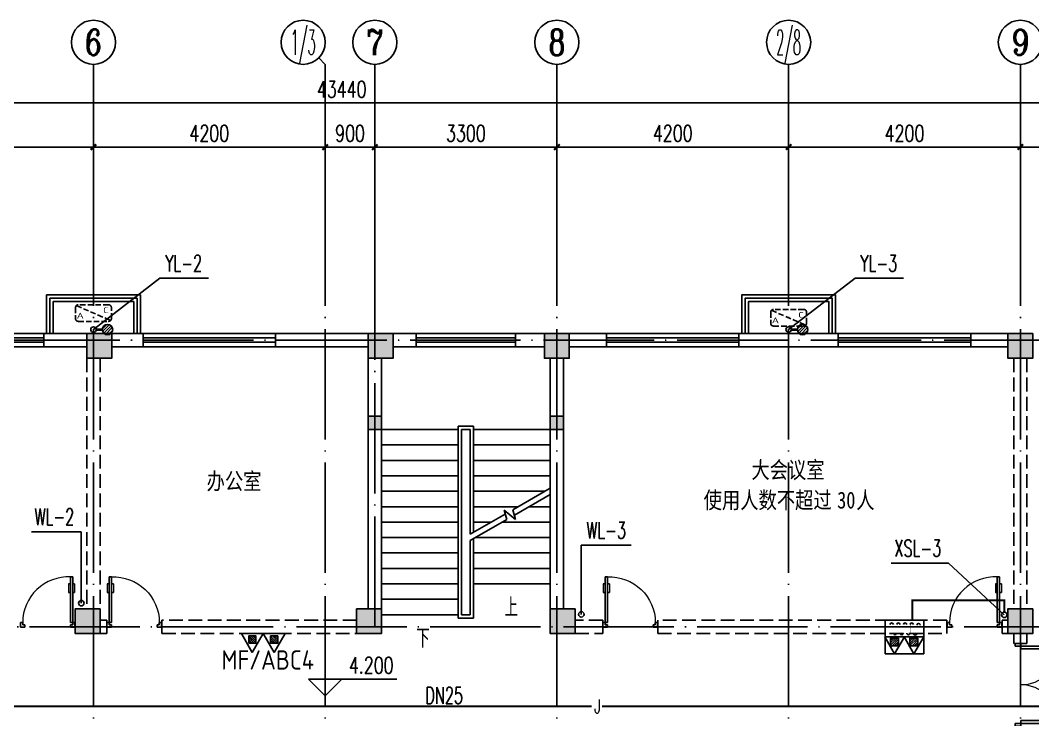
# Model space of a CAD drawing. Extents: x -216126 to 1846968, y -229642 to 543368.
# Drawn here: x 406870 to 425222, y 364063 to 376747 of the extents above; entities that cross this region are included whole.
import ezdxf
from ezdxf.enums import TextEntityAlignment as Align

# ---------------------------------------------------------------- set-up
doc = ezdxf.new("R2010")
doc.units = 0
doc.header["$LTSCALE"] = 1000
doc.header["$MEASUREMENT"] = 0
doc.linetypes.add('DASH', pattern=[0.35, 0.25, -0.1])
doc.linetypes.add('DOTE', pattern=[2.42, 2, -0.2, 0.02, -0.2])
doc.layers.get('Defpoints').update_dxf_attribs({"color": 250})
for name, color, linetype in [('AXIS', 171, 'Continuous'), ('AXIS_TEXT', 7, 'Continuous'), ('COLUMN', 9, 'Continuous'), ('DIM_ELEV', 171, 'Continuous'), ('DIM_SYMB', 171, 'Continuous'), ('DIM_污水', 3, 'Continuous'), ('DIM_消防', 3, 'Continuous'), ('DIM_雨水', 3, 'Continuous'), ('DOTE', 8, 'DOTE'), ('EQUIP_地漏', 7, 'Continuous'), ('EQUIP_消防', 7, 'Continuous'), ('JZ__灭火器', 6, 'Continuous'), ('PIPE-消防', 1, 'Continuous'), ('PIPE-给水', 3, 'Continuous'), ('PIPE-雨水', 4, 'Continuous'), ('PUB_HATCH', 8, 'Continuous'), ('PUB_TEXT', 7, 'Continuous'), ('STAIR', 3, 'Continuous'), ('TEXT_消防', 7, 'Continuous'), ('TEXT_给水', 7, 'Continuous'), ('TWT_TEXT', 7, 'Continuous'), ('VPIPE-污水', 2, 'Continuous'), ('VPIPE-消防', 1, 'Continuous'), ('VPIPE-雨水', 4, 'Continuous'), ('WALL', 9, 'Continuous'), ('WALL-PARAPET', 6, 'Continuous'), ('WINDOW', 8, 'Continuous'), ('室外线条', 151, 'Continuous'), ('栏杆', 144, 'Continuous'), ('空调', 200, 'Continuous')]:
    doc.layers.add(name, color=color, linetype=linetype)
doc.styles.add('_TCH_AXIS', font='COMPLEX', dxfattribs={"bigfont": 'GBCBIG'})
doc.styles.add('_TCH_DIM', font='SIMPLEX', dxfattribs={"bigfont": 'GBCBIG'})
doc.styles.add('_TCH_DIM_T3', font='SIMPLEX', dxfattribs={"width": 0.705882, "bigfont": 'GBCBIG'})
doc.styles.add('_TWT_PIPEDN', font='SIMPLEX', dxfattribs={"width": 0.8, "height": 3, "bigfont": 'HZTXT'})
doc.styles.add('_TWT_PIPETEXT', font='COMPLEX', dxfattribs={"width": 0.8, "height": 2.5, "bigfont": 'HZTXT'})
doc.styles.add('_TWT_SERIAL', font='COMPLEX', dxfattribs={"width": 0.8, "height": 3, "bigfont": 'HZTXT'})
doc.styles.add('COMPLEX', font='COMPLEX')
doc.styles.add('HZTXT', font='tssdeng.shx', dxfattribs={"width": 0.7, "bigfont": 'hztxt.shx'})
doc.styles.get("Standard").update_dxf_attribs({"font": 'gbenor.shx', "bigfont": 'gbcbig.shx'})
doc.styles.add('宋体', font='', dxfattribs={"width": 0.8})
doc.styles.get('宋体').set_extended_font_data('SimSun')
doc.dimstyles.new('_TCH_ARCH&&100', dxfattribs={"dimtxt": 297.5, "dimasz": 100, "dimexe": 250, "dimexo": 300, "dimgap": 100, "dimtad": 1, "dimdec": 0, "dimzin": 0, "dimdsep": 46, "dimtxsty": '_TCH_DIM_T3', "dimblk": 'ARCHTICK', "dimcen": 0.09, "dimclrt": 7, "dimazin": 2, "dimtfac": 1, "dimtdec": 0, "dimtix": 1, "dimtmove": 2, "dimatfit": 3, "dimfxl": 0, "dimtolj": 1, "dimtzin": 0, "dimarcsym": 0})

# ---------------------------------------------------------------- blocks, each defined once
blk = doc.blocks.new('A$C180E387A')
at = {"layer": '空调', "linetype": 'DASH', "ltscale": 0.4}
blk.add_line((15, 285), (635, 15), dxfattribs=at)
blk.add_lwpolyline([(50, 0), (600, 0, 0.414214), (650, 50), (650, 250, 0.414214), (600, 300), (50, 300, 0.414214), (0, 250), (0, 50, 0.414214)], format="xyb", close=True, dxfattribs=at)
at = {"layer": '空调', "style": 'HZTXT', "width": 1.428571}
for s, text_generation_flag, p in [('C', 6, (500, 150)), ('A', 4, (150, 50))]:
    blk.add_text(s, height=105, rotation=180, dxfattribs=dict(at, text_generation_flag=text_generation_flag)).set_placement(p)
blk = doc.blocks.new('消防软管卷盘')
blk.add_lwpolyline([(4963954, 151899), (4963954, 150312), (4964641, 150312), (4964641, 151899)], close=True)
for points, const_width in [([(4964134, 151704), (4964482, 151704)], 1), ([(4964134, 151566), (4964482, 151566)], 1), ([(4964134, 151428), (4964482, 151428)], 1), ([(4964134, 151290), (4964482, 151290)], 1), ([(4964134, 151152), (4964482, 151152)], 1), ([(4964134, 151014), (4964482, 151014)], 0.1), ([(4964134, 150876), (4964482, 150876)], 1), ([(4964134, 150738), (4964482, 150738)], 1), ([(4964150, 150600), (4964499, 150600)], 1), ([(4964150, 150462), (4964499, 150462)], 1)]:
    blk.add_lwpolyline(points, dxfattribs=dict(const_width=const_width))
for centre, start, end in [((4964134, 151636), 90, 270), ((4964482, 151498), 270, 90), ((4964134, 151360), 90, 270), ((4964134, 151084), 90, 270), ((4964482, 151222), 270, 90), ((4964134, 150808), 90, 270), ((4964482, 150946), 270, 90), ((4964499, 150670), 270, 90), ((4964150, 150532), 90, 270)]:
    blk.add_arc(centre, 69, start, end)
blk = doc.blocks.new('手提式干粉灭火器')
h = blk.add_hatch()
h.set_pattern_fill('ANSI31', color=256, scale=225.365854, style=0)
h.set_pattern_definition([(45, (276289.086, 185586.136), (-19.9197154, 19.9197154), [])])
h.paths.add_polyline_path([(72, 158), (-72, 158), (-72, 19), (72, 19)])
for points in [[(0, 303), (-175, 0), (175, 0)], [(-72, 19), (72, 19), (72, 158), (-72, 158)]]:
    blk.add_lwpolyline(points, close=True)
blk = doc.blocks.new('92623')
blk.add_lwpolyline([(8910066, 83014), (8909273, 83014), (8909273, 82670), (8910066, 82670)], close=True)
at = {"xscale": -0.5, "yscale": 0.5, "zscale": 0.5, "rotation": 89.99999999998747}
blk.add_blockref('消防软管卷盘', (8985223, 2565334), dxfattribs=at)
at = {"layer": 'JZ__灭火器', "xscale": 1.141071624, "yscale": 1.141071624, "zscale": 1.141071624, "rotation": 180}
for p in [(8909466, 83014), (8909863, 83014)]:
    blk.add_blockref('手提式干粉灭火器', p, dxfattribs=at)
blk = doc.blocks.new('$TwtSys$00000546')
h = blk.add_hatch()
h.set_pattern_fill('ANSI31', color=256, scale=200, style=0)
h.set_pattern_definition([(45, (-38543.802, -6670.83), (-17.67767, 17.67767), [])])
h.paths.add_polyline_path([(-65, 174), (65, 174), (65, 44), (-65, 44)])
for points in [[(0, 344), (-198, 0), (198, 0)], [(-65, 174), (65, 174), (65, 44), (-65, 44)]]:
    blk.add_lwpolyline(points, close=True)
blk = doc.blocks.new('$DorLib2D$00000009')
at = {"lineweight": 13}
for p, q in [((0.378, 0.782), (0.378, 0.624)), ((0.489, 0.782), (0.489, 0.624))]:
    blk.add_line(p, q, dxfattribs=at)
for p, q in [((0.413, 0.782), (0.378, 0.782)), ((0.413, 0.905), (0.413, 0.081)), ((0.454, 0.905), (0.413, 0.905)), ((0.454, 0.081), (0.454, 0.905)), ((0.489, 0.782), (0.454, 0.782)), ((0.413, 0.624), (0.378, 0.624)), ((0.489, 0.624), (0.454, 0.624)), ((-0.494, 0.081), (-0.453, 0.081)), ((-0.494, -0.002), (-0.494, 0.081)), ((-0.453, 0.081), (-0.453, 0.039)), ((-0.453, 0.039), (-0.412, 0.039)), ((-0.412, 0.039), (-0.412, -0.002)), ((0.413, 0.081), (0.454, 0.081)), ((0.454, 0.039), (0.413, 0.039)), ((0.413, 0.039), (0.413, -0.002)), ((0.495, 0.081), (0.454, 0.081)), ((0.454, 0.081), (0.454, 0.039)), ((0.495, -0.002), (0.495, 0.081)), ((-0.494, -0.002), (-0.494, -0.002)), ((-0.412, -0.002), (-0.494, -0.002)), ((0.413, -0.002), (0.495, -0.002)), ((0.495, -0.002), (0.495, -0.002))]:
    blk.add_line(p, q)
blk.add_arc((0.372, 0.082), 0.825, 87.134, 180.0717, dxfattribs=at)
blk = doc.blocks.new('$DorLib2D$00000011')
at = {"lineweight": 13}
for p, q in [((-0.483, 0.396), (-0.483, 0.235)), ((-0.417, 0.396), (-0.417, 0.235)), ((0.417, 0.396), (0.417, 0.235)), ((0.483, 0.396), (0.483, 0.235))]:
    blk.add_line(p, q, dxfattribs=at)
for p, q in [((-0.483, 0.396), (-0.467, 0.396)), ((-0.467, 0.471), (-0.467, -0.062)), ((-0.467, 0.471), (-0.433, 0.471)), ((-0.433, 0.471), (-0.433, 0.004)), ((-0.417, 0.396), (-0.433, 0.396)), ((0.417, 0.396), (0.433, 0.396)), ((0.433, 0.471), (0.433, 0.004)), ((0.467, 0.471), (0.433, 0.471)), ((0.467, 0.471), (0.467, -0.062)), ((0.483, 0.396), (0.467, 0.396)), ((-0.483, 0.235), (-0.467, 0.235)), ((-0.417, 0.235), (-0.433, 0.235)), ((0.417, 0.235), (0.433, 0.235)), ((0.483, 0.235), (0.467, 0.235)), ((-0.5, 0.004), (-0.433, 0.004)), ((-0.5, 0.004), (-0.5, -0.062)), ((0.5, 0.004), (0.433, 0.004)), ((0.5, 0.004), (0.5, -0.062)), ((-0.5, -0.062), (-0.467, -0.062)), ((0.5, -0.062), (0.467, -0.062))]:
    blk.add_line(p, q)
for centre, start, end in [((-0.467, 0.004), 0, 85.904), ((0.467, 0.004), 94.096, 180)]:
    blk.add_arc(centre, 0.467, start, end, dxfattribs=at)
blk = doc.blocks.new('_AXISO')
blk.add_circle((0, 0), 0.5)
at = {"layer": 'AXIS_TEXT', "style": 'COMPLEX', "width": 1.041667}
blk.add_attdef('A', text='', height=0.56, dxfattribs=at).set_placement((-0.25, -0.28), (0.25, -0.28), align=Align.FIT)
blk = doc.blocks.new('_ArchTick')
at = {"color": 0, "linetype": 'ByBlock', "const_width": 0.4}
blk.add_lwpolyline([(-0.5, -0.5), (0.5, 0.5)], dxfattribs=at)
blk = doc.blocks.new('*D339')
at = {"layer": 'AXIS', "color": 0, "lineweight": -2}
for p, q in [((390977, 372247), (390977, 375497)), ((434417, 372247), (434417, 375497)), ((390977, 375247), (434417, 375247))]:
    blk.add_line(p, q, dxfattribs=at)
at = {"layer": 'Defpoints', "color": 0}
for p in [(434417, 375247), (390977, 371947), (434417, 371947)]:
    blk.add_point(p, dxfattribs=at)
at = {"layer": 'AXIS', "color": 0, "lineweight": -2, "xscale": 100, "yscale": 100, "zscale": 100, "rotation": 180}
blk.add_blockref('_ArchTick', (390977, 375247), dxfattribs=at)
at = {"layer": 'AXIS', "color": 0, "lineweight": -2, "xscale": 100, "yscale": 100, "zscale": 100}
blk.add_blockref('_ArchTick', (434417, 375247), dxfattribs=at)
at = {"layer": 'AXIS', "color": 7, "insert": (412697, 375495), "char_height": 297.5, "attachment_point": 5, "style": '_TCH_DIM_T3'}
blk.add_mtext('\\A1;43440', dxfattribs=at)
blk = doc.blocks.new('*D345')
at = {"layer": 'AXIS', "color": 0, "lineweight": -2}
for p, q in [((403997, 372247), (403997, 374697)), ((408197, 372247), (408197, 374697)), ((403997, 374447), (408197, 374447))]:
    blk.add_line(p, q, dxfattribs=at)
at = {"layer": 'Defpoints', "color": 0}
for p in [(408197, 374447), (403997, 371947), (408197, 371947)]:
    blk.add_point(p, dxfattribs=at)
at = {"layer": 'AXIS', "color": 0, "lineweight": -2, "xscale": 100, "yscale": 100, "zscale": 100, "rotation": 180}
blk.add_blockref('_ArchTick', (403997, 374447), dxfattribs=at)
at = {"layer": 'AXIS', "color": 0, "lineweight": -2, "xscale": 100, "yscale": 100, "zscale": 100}
blk.add_blockref('_ArchTick', (408197, 374447), dxfattribs=at)
at = {"layer": 'AXIS', "color": 7, "insert": (406097, 374695), "char_height": 297.5, "attachment_point": 5, "style": '_TCH_DIM_T3'}
blk.add_mtext('\\A1;4200', dxfattribs=at)
blk = doc.blocks.new('*D346')
at = {"layer": 'AXIS', "color": 0, "lineweight": -2}
for p, q in [((408197, 372247), (408197, 374697)), ((412397, 372247), (412397, 374697)), ((408197, 374447), (412397, 374447))]:
    blk.add_line(p, q, dxfattribs=at)
at = {"layer": 'Defpoints', "color": 0}
for p in [(412397, 374447), (408197, 371947), (412397, 371947)]:
    blk.add_point(p, dxfattribs=at)
at = {"layer": 'AXIS', "color": 0, "lineweight": -2, "xscale": 100, "yscale": 100, "zscale": 100, "rotation": 180}
blk.add_blockref('_ArchTick', (408197, 374447), dxfattribs=at)
at = {"layer": 'AXIS', "color": 0, "lineweight": -2, "xscale": 100, "yscale": 100, "zscale": 100}
blk.add_blockref('_ArchTick', (412397, 374447), dxfattribs=at)
at = {"layer": 'AXIS', "color": 7, "insert": (410297, 374695), "char_height": 297.5, "attachment_point": 5, "style": '_TCH_DIM_T3'}
blk.add_mtext('\\A1;4200', dxfattribs=at)
blk = doc.blocks.new('*D347')
at = {"layer": 'AXIS', "color": 0, "lineweight": -2}
for p, q in [((412397, 372247), (412397, 374697)), ((413297, 372247), (413297, 374697)), ((412397, 374447), (413297, 374447))]:
    blk.add_line(p, q, dxfattribs=at)
at = {"layer": 'Defpoints', "color": 0}
for p in [(413297, 374447), (412397, 371947), (413297, 371947)]:
    blk.add_point(p, dxfattribs=at)
at = {"layer": 'AXIS', "color": 0, "lineweight": -2, "xscale": 100, "yscale": 100, "zscale": 100, "rotation": 180}
blk.add_blockref('_ArchTick', (412397, 374447), dxfattribs=at)
at = {"layer": 'AXIS', "color": 0, "lineweight": -2, "xscale": 100, "yscale": 100, "zscale": 100}
blk.add_blockref('_ArchTick', (413297, 374447), dxfattribs=at)
at = {"layer": 'AXIS', "color": 7, "insert": (412847, 374695), "char_height": 297.5, "attachment_point": 5, "style": '_TCH_DIM_T3'}
blk.add_mtext('\\A1;900', dxfattribs=at)
blk = doc.blocks.new('*D348')
at = {"layer": 'AXIS', "color": 0, "lineweight": -2}
for p, q in [((413297, 372247), (413297, 374697)), ((416597, 372247), (416597, 374697)), ((413297, 374447), (416597, 374447))]:
    blk.add_line(p, q, dxfattribs=at)
at = {"layer": 'Defpoints', "color": 0}
for p in [(416597, 374447), (413297, 371947), (416597, 371947)]:
    blk.add_point(p, dxfattribs=at)
at = {"layer": 'AXIS', "color": 0, "lineweight": -2, "xscale": 100, "yscale": 100, "zscale": 100, "rotation": 180}
blk.add_blockref('_ArchTick', (413297, 374447), dxfattribs=at)
at = {"layer": 'AXIS', "color": 0, "lineweight": -2, "xscale": 100, "yscale": 100, "zscale": 100}
blk.add_blockref('_ArchTick', (416597, 374447), dxfattribs=at)
at = {"layer": 'AXIS', "color": 7, "insert": (414947, 374695), "char_height": 297.5, "attachment_point": 5, "style": '_TCH_DIM_T3'}
blk.add_mtext('\\A1;3300', dxfattribs=at)
blk = doc.blocks.new('*D349')
at = {"layer": 'AXIS', "color": 0, "lineweight": -2}
for p, q in [((416597, 372247), (416597, 374697)), ((420797, 372247), (420797, 374697)), ((416597, 374447), (420797, 374447))]:
    blk.add_line(p, q, dxfattribs=at)
at = {"layer": 'Defpoints', "color": 0}
for p in [(420797, 374447), (416597, 371947), (420797, 371947)]:
    blk.add_point(p, dxfattribs=at)
at = {"layer": 'AXIS', "color": 0, "lineweight": -2, "xscale": 100, "yscale": 100, "zscale": 100, "rotation": 180}
blk.add_blockref('_ArchTick', (416597, 374447), dxfattribs=at)
at = {"layer": 'AXIS', "color": 0, "lineweight": -2, "xscale": 100, "yscale": 100, "zscale": 100}
blk.add_blockref('_ArchTick', (420797, 374447), dxfattribs=at)
at = {"layer": 'AXIS', "color": 7, "insert": (418697, 374695), "char_height": 297.5, "attachment_point": 5, "style": '_TCH_DIM_T3'}
blk.add_mtext('\\A1;4200', dxfattribs=at)
blk = doc.blocks.new('*D350')
at = {"layer": 'AXIS', "color": 0, "lineweight": -2}
for p, q in [((420797, 372247), (420797, 374697)), ((424997, 372247), (424997, 374697)), ((420797, 374447), (424997, 374447))]:
    blk.add_line(p, q, dxfattribs=at)
at = {"layer": 'Defpoints', "color": 0}
for p in [(424997, 374447), (420797, 371947), (424997, 371947)]:
    blk.add_point(p, dxfattribs=at)
at = {"layer": 'AXIS', "color": 0, "lineweight": -2, "xscale": 100, "yscale": 100, "zscale": 100, "rotation": 180}
blk.add_blockref('_ArchTick', (420797, 374447), dxfattribs=at)
at = {"layer": 'AXIS', "color": 0, "lineweight": -2, "xscale": 100, "yscale": 100, "zscale": 100}
blk.add_blockref('_ArchTick', (424997, 374447), dxfattribs=at)
at = {"layer": 'AXIS', "color": 7, "insert": (422897, 374695), "char_height": 297.5, "attachment_point": 5, "style": '_TCH_DIM_T3'}
blk.add_mtext('\\A1;4200', dxfattribs=at)
blk = doc.blocks.new('*D351')
at = {"layer": 'AXIS', "color": 0, "lineweight": -2}
for p, q in [((424997, 372247), (424997, 374697)), ((429197, 372247), (429197, 374697)), ((424997, 374447), (429197, 374447))]:
    blk.add_line(p, q, dxfattribs=at)
at = {"layer": 'Defpoints', "color": 0}
for p in [(429197, 374447), (424997, 371947), (429197, 371947)]:
    blk.add_point(p, dxfattribs=at)
at = {"layer": 'AXIS', "color": 0, "lineweight": -2, "xscale": 100, "yscale": 100, "zscale": 100, "rotation": 180}
blk.add_blockref('_ArchTick', (424997, 374447), dxfattribs=at)
at = {"layer": 'AXIS', "color": 0, "lineweight": -2, "xscale": 100, "yscale": 100, "zscale": 100}
blk.add_blockref('_ArchTick', (429197, 374447), dxfattribs=at)
at = {"layer": 'AXIS', "color": 7, "insert": (427097, 374695), "char_height": 297.5, "attachment_point": 5, "style": '_TCH_DIM_T3'}
blk.add_mtext('\\A1;4200', dxfattribs=at)
blk = doc.blocks.new('$TCHSYS$WIN2D')
for p, q in [((-0.5, 0.5), (0.5, 0.5)), ((-0.5, 0.5), (-0.5, -0.5)), ((0.5, 0.5), (0.5, -0.5)), ((0.5, 0.1667), (-0.5, 0.1667)), ((0.5, -0.1667), (-0.5, -0.1667)), ((-0.5, -0.5), (0.5, -0.5))]:
    blk.add_line(p, q)
blk = doc.blocks.new('_FZH')
blk.add_lwpolyline([(-0.5, -0.5), (0.5, -0.5), (0.5, 0.5), (-0.5, 0.5)], close=True)
at = {"layer": 'PUB_HATCH'}
blk.add_solid([(-0.5, -0.5), (0.5, -0.5), (-0.5, 0.5), (0.5, 0.5)], dxfattribs=at)
blk = doc.blocks.new('$TwtSys$00000141')
for p, q in [((-94, 8), (-10, 92)), ((-94, 8), (-10, 92)), ((-87, -35), (35, 87)), ((-87, -35), (35, 87)), ((-66, -66), (66, 66)), ((-66, -66), (66, 66)), ((-32, -87), (88, 33)), ((-32, -87), (88, 33)), ((11, -92), (92, -11)), ((11, -92), (92, -11))]:
    blk.add_line(p, q)
blk.add_circle((0, 0), 94)
blk.add_circle((0, 0), 94)

msp = doc.modelspace()

# ---------------------------------------------------------------- hatches: boundary and pattern name
at = {"layer": 'PIPE-消防', "linetype": 'Continuous'}
for points in [[(423041, 366230), (423041, 366247.5), (423023.5, 366247.5)], [(423041, 366230), (423023.5, 366230), (423023.5, 366247.5)], [(424706.5, 366230), (424724, 366230), (424724, 366247.5)], [(424706.5, 366230), (424706.5, 366247.5), (424724, 366247.5)]]:
    msp.add_hatch(color=256, dxfattribs=at).paths.add_polyline_path(points)

# ---------------------------------------------------------------- linework, layer by layer
at = {"layer": 'AXIS'}
for p, q in [((412279.6, 376063.9), (412396.8, 375946.7)), ((408196.8, 371946.7), (408196.8, 375946.7)), ((412396.8, 371946.7), (412396.8, 375946.7)), ((413296.8, 371946.7), (413296.8, 375946.7)), ((416596.8, 371946.7), (416596.8, 375946.7)), ((420796.8, 371946.7), (420796.8, 375946.7)), ((424996.8, 371946.7), (424996.8, 375946.7))]:
    msp.add_line(p, q, dxfattribs=at)
at = {"layer": 'DIM_ELEV'}
for p, q in [((412396.8, 364496.7), (412096.8, 364796.7)), ((412096.8, 364796.7), (413696.8, 364796.7)), ((412396.8, 364496.7), (412696.8, 364796.7))]:
    msp.add_line(p, q, dxfattribs=at)
at = {"layer": 'DIM_SYMB', "color": 8}
for points in [[(414141.8, 365826.7, 0, 0, 0), (414141.8, 370076.7, 0, 0, 0), (415751.8, 370076.7, 0, 0, 0), (415751.8, 368226.7, 80, 0, 0), (415751.8, 367926.7, 0, 0, 0)], [(415751.8, 366386.7, 0, 0, 0), (415751.8, 367346.7, 80, 0, 0), (415751.8, 367646.7, 0, 0, 0)]]:
    msp.add_lwpolyline(points, format="xyseb", dxfattribs=at)
at = {"layer": 'DIM_污水'}
for p, q in [((407976.8, 367472.8), (407072.2, 367472.8)), ((407976.8, 366176.7), (407976.8, 367472.8)), ((417039.5, 365973.8), (417039.5, 367226.5)), ((417039.5, 367226.5), (417944, 367226.5))]:
    msp.add_line(p, q, dxfattribs=at)
at = {"layer": 'DIM_消防'}
for p, q in [((423697, 366902.5), (422656.1, 366902.5)), ((424706.5, 365965.5), (423697, 366902.5))]:
    msp.add_line(p, q, dxfattribs=at)
at = {"layer": 'DIM_雨水'}
for p, q in [((408196.8, 371137.8), (409401.8, 372069.3)), ((409401.8, 372069.3), (410281.3, 372069.3)), ((420796.8, 371137.8), (422001.8, 372069.3)), ((422001.8, 372069.3), (422881.3, 372069.3))]:
    msp.add_line(p, q, dxfattribs=at)
at = {"layer": 'DOTE'}
for p, q in [((408196.8, 357046.7), (408196.8, 371946.7)), ((412396.8, 357046.7), (412396.8, 371946.7)), ((413296.8, 365746.7), (413296.8, 371946.7)), ((416596.8, 357046.7), (416596.8, 371946.7)), ((420796.8, 357046.7), (420796.8, 371946.7)), ((424996.8, 357046.7), (424996.8, 371946.7)), ((435296.8, 370946.7), (390096.8, 370946.7)), ((390096.8, 365746.7), (435296.8, 365746.7))]:
    msp.add_line(p, q, dxfattribs=at)
at = {"layer": 'PIPE-消防', "linetype": 'Continuous', "const_width": 35}
for points in [[(424706.5, 366230), (423041, 366230)], [(423041, 366230), (423041, 365866.7)], [(424706.5, 366015.5), (424706.5, 366230)]]:
    msp.add_lwpolyline(points, dxfattribs=at)
at = {"layer": 'PIPE-给水', "linetype": 'Continuous', "const_width": 35}
for points in [[(397936.8, 364304), (417228.1, 364304)], [(417411.9, 364304), (431192, 364304)]]:
    msp.add_lwpolyline(points, dxfattribs=at)
at = {"layer": 'PIPE-雨水', "linetype": 'Continuous', "const_width": 50}
for points in [[(408246.8, 371137.8), (408356.8, 371137.8)], [(420846.8, 371137.8), (420956.8, 371137.8)]]:
    msp.add_lwpolyline(points, dxfattribs=at)
at = {"layer": 'STAIR', "color": 8}
for p, q in [((416371.8, 370826.7), (413626.8, 370826.7)), ((413416.8, 370616.7), (413416.8, 369566.7)), ((416476.8, 369326.7), (416476.8, 370616.7)), ((413416.8, 369326.7), (413416.8, 366076.7)), ((414806.8, 369326.7), (413416.8, 369326.7)), ((413416.8, 369326.7), (414806.8, 369326.7)), ((415086.8, 369386.7), (414806.8, 369386.7)), ((414806.8, 369386.7), (414806.8, 365906.7)), ((414866.8, 369326.7), (414866.8, 365966.7)), ((415026.8, 369326.7), (414866.8, 369326.7)), ((414866.8, 369326.7), (414866.8, 365966.7)), ((414866.8, 369326.7), (415026.8, 369326.7)), ((415026.8, 367425.9), (415026.8, 369326.7)), ((415026.8, 367425.9), (415026.8, 369326.7)), ((415086.8, 367460.5), (415086.8, 369386.7)), ((415086.8, 369326.7), (416476.8, 369326.7)), ((415086.8, 369326.7), (416476.8, 369326.7)), ((416476.8, 368263.1), (416476.8, 369326.7)), ((414806.8, 369046.7), (413416.8, 369046.7)), ((415086.8, 369046.7), (416476.8, 369046.7)), ((414806.8, 368766.7), (413416.8, 368766.7)), ((415086.8, 368766.7), (416476.8, 368766.7)), ((414806.8, 368486.7), (413416.8, 368486.7)), ((415086.8, 368486.7), (416476.8, 368486.7)), ((414806.8, 368206.7), (413416.8, 368206.7)), ((415086.8, 368206.7), (416379.2, 368206.7)), ((415798.9, 367871.7), (416476.8, 368263.1)), ((415825.7, 367771.7), (416476.8, 368147.6)), ((416476.8, 366526.7), (416476.8, 368147.6)), ((414806.8, 367926.7), (413416.8, 367926.7)), ((415026.8, 367425.9), (415660.6, 367791.8)), ((415086.8, 367926.7), (415894.2, 367926.7)), ((415687.4, 367691.8), (415641.2, 367864.2)), ((415641.2, 367864.2), (415847.2, 367691.3)), ((415847.2, 367691.3), (415798.9, 367871.7)), ((416094.2, 367926.7), (416476.8, 367926.7)), ((414806.8, 367646.7), (413416.8, 367646.7)), ((415026.8, 367310.4), (415687.4, 367691.8)), ((415086.8, 367646.7), (415409.3, 367646.7)), ((415609.3, 367646.7), (416476.8, 367646.7)), ((414806.8, 367366.7), (413416.8, 367366.7)), ((415026.8, 366526.7), (415026.8, 367310.4)), ((415026.8, 365966.7), (415026.8, 367310.4)), ((415086.8, 365906.7), (415086.8, 367345.1)), ((415124.3, 367366.7), (416476.8, 367366.7)), ((414806.8, 367086.7), (413416.8, 367086.7)), ((415086.8, 367086.7), (416476.8, 367086.7)), ((414806.8, 366806.7), (413416.8, 366806.7)), ((415086.8, 366806.7), (416476.8, 366806.7)), ((414806.8, 366526.7), (413416.8, 366526.7)), ((415026.8, 366526.7), (415026.8, 365966.7)), ((415086.8, 366526.7), (416476.8, 366526.7)), ((414806.8, 366246.7), (413416.8, 366246.7)), ((414806.8, 365966.7), (413416.8, 365966.7)), ((414866.8, 365966.7), (415026.8, 365966.7)), ((414806.8, 365906.7), (415086.8, 365906.7))]:
    msp.add_line(p, q, dxfattribs=at)
at = {"layer": 'VPIPE-污水', "linetype": 'Continuous'}
for centre in [(407976.8, 366176.7), (417039.5, 365973.8)]:
    msp.add_circle(centre, 50, dxfattribs=at)
at = {"layer": 'VPIPE-消防', "linetype": 'Continuous'}
msp.add_circle((424706.5, 365965.5), 50, dxfattribs=at)
at = {"layer": 'VPIPE-雨水', "linetype": 'Continuous'}
for centre in [(408196.8, 371137.8), (420796.8, 371137.8)]:
    msp.add_circle(centre, 50, dxfattribs=at)
at = {"layer": 'WALL'}
for p, q in [((408076.8, 371066.7), (407296.8, 371066.7)), ((407296.8, 371066.7), (407296.8, 370826.7)), ((409096.8, 371066.7), (408526.8, 371066.7)), ((409096.8, 370826.7), (409096.8, 371066.7)), ((413176.8, 371066.7), (411496.8, 371066.7)), ((411496.8, 371066.7), (411496.8, 370826.7)), ((414046.8, 371066.7), (413626.8, 371066.7)), ((414046.8, 370826.7), (414046.8, 371066.7)), ((416371.8, 371066.7), (415846.8, 371066.7)), ((415846.8, 371066.7), (415846.8, 370826.7)), ((417496.8, 371066.7), (416821.8, 371066.7)), ((417496.8, 370826.7), (417496.8, 371066.7)), ((421696.8, 371066.7), (419896.8, 371066.7)), ((419896.8, 371066.7), (419896.8, 370826.7)), ((421696.8, 370826.7), (421696.8, 371066.7)), ((424771.8, 371066.7), (424096.8, 371066.7)), ((424096.8, 371066.7), (424096.8, 370826.7)), ((407296.8, 370826.7), (408076.8, 370826.7)), ((408526.8, 370826.7), (409096.8, 370826.7)), ((411496.8, 370826.7), (413176.8, 370826.7)), ((413626.8, 370826.7), (414046.8, 370826.7)), ((415846.8, 370826.7), (416371.8, 370826.7)), ((416821.8, 370826.7), (417496.8, 370826.7)), ((419896.8, 370826.7), (421696.8, 370826.7)), ((424096.8, 370826.7), (424771.8, 370826.7)), ((413176.8, 370616.7), (413176.8, 369566.7)), ((413416.8, 370616.7), (413416.8, 369566.7)), ((416476.8, 370616.7), (416476.8, 369566.7)), ((416716.8, 370616.7), (416716.8, 369566.7)), ((413176.8, 369326.7), (413176.8, 366076.7)), ((413416.8, 369326.7), (413416.8, 366076.7)), ((416476.8, 369326.7), (416476.8, 366076.7)), ((416716.8, 369326.7), (416716.8, 366076.7))]:
    msp.add_line(p, q, dxfattribs=at)
at = {"layer": 'WALL-PARAPET', "linetype": 'DASH'}
for p, q in [((408076.8, 370616.7), (408076.8, 366076.7)), ((408316.8, 370616.7), (408316.8, 366076.7)), ((424876.8, 370616.7), (424876.8, 366076.7)), ((425116.8, 370616.7), (425116.8, 366076.7)), ((408436.8, 365866.7), (408316.8, 365866.7)), ((408436.8, 365626.7), (408436.8, 365866.7)), ((412966.8, 365866.7), (409436.8, 365866.7)), ((409436.8, 365866.7), (409436.8, 365626.7)), ((417426.8, 365866.7), (416926.8, 365866.7)), ((417426.8, 365626.7), (417426.8, 365866.7)), ((423666.8, 365866.7), (418426.8, 365866.7)), ((418426.8, 365866.7), (418426.8, 365626.7)), ((423666.8, 365626.7), (423666.8, 365866.7)), ((424771.8, 365866.7), (424666.8, 365866.7)), ((424666.8, 365866.7), (424666.8, 365626.7)), ((408316.8, 365626.7), (408436.8, 365626.7)), ((409436.8, 365626.7), (412966.8, 365626.7)), ((416926.8, 365626.7), (417426.8, 365626.7)), ((418426.8, 365626.7), (423666.8, 365626.7)), ((424666.8, 365626.7), (424771.8, 365626.7)), ((424876.8, 365626.7), (424876.8, 365446.7)), ((425116.8, 365446.7), (425116.8, 365626.7)), ((424876.8, 365446.7), (425116.8, 365446.7))]:
    msp.add_line(p, q, dxfattribs=at)
at = {"layer": '室外线条'}
for points in [[(407346.8, 371066.7), (407346.8, 371766.7), (409046.8, 371766.7), (409046.8, 371066.7)], [(419946.8, 371066.7), (419946.8, 371766.7), (421646.8, 371766.7), (421646.8, 371066.7)]]:
    msp.add_lwpolyline(points, dxfattribs=at)
at = {"layer": '栏杆'}
for points in [[(407406.8, 371066.7), (407406.8, 371706.7), (408986.8, 371706.7), (408986.8, 371066.7)], [(407466.8, 371066.7), (407466.8, 371646.7), (408926.8, 371646.7), (408926.8, 371066.7)], [(420006.8, 371066.7), (420006.8, 371706.7), (421586.8, 371706.7), (421586.8, 371066.7)], [(420066.8, 371066.7), (420066.8, 371646.7), (421526.8, 371646.7), (421526.8, 371066.7)]]:
    msp.add_lwpolyline(points, dxfattribs=at)

# ---------------------------------------------------------------- block references
at = {"xscale": 0.882, "yscale": 0.882, "zscale": 0.882}
msp.add_blockref('92623', (-7435430.7, 292345.7), dxfattribs=at)
at = {"layer": 'AXIS'}
ref = msp.add_blockref('_AXISO', (408196.8, 376346.7), dxfattribs=dict(at, xscale=800, yscale=800, zscale=800))
ref.add_attrib('A', '6', dxfattribs={"layer": 'AXIS_TEXT', "height": 465.9, "style": '_TCH_AXIS'}).set_placement((408041.4, 376113.8), (408352.1, 376113.8), align=Align.FIT)
ref = msp.add_blockref('_AXISO', (411996.8, 376346.7), dxfattribs=dict(at, xscale=800, yscale=800, zscale=800))
ref.add_attrib('A', '1/3', dxfattribs={"layer": 'AXIS_TEXT', "height": 452.55, "style": '_TCH_AXIS', "width": 0.411765}).set_placement((411770.5, 376120.5), (412223, 376120.5), align=Align.FIT)
ref = msp.add_blockref('_AXISO', (413296.8, 376346.7), dxfattribs=dict(at, xscale=800, yscale=800, zscale=800))
ref.add_attrib('A', '7', dxfattribs={"layer": 'AXIS_TEXT', "height": 465.9, "style": '_TCH_AXIS'}).set_placement((413141.4, 376113.8), (413452.1, 376113.8), align=Align.FIT)
ref = msp.add_blockref('_AXISO', (416596.8, 376346.7), dxfattribs=dict(at, xscale=800, yscale=800, zscale=800))
ref.add_attrib('A', '8', dxfattribs={"layer": 'AXIS_TEXT', "height": 465.9, "style": '_TCH_AXIS'}).set_placement((416441.4, 376113.8), (416752.1, 376113.8), align=Align.FIT)
ref = msp.add_blockref('_AXISO', (420796.8, 376346.7), dxfattribs=dict(at, xscale=800, yscale=800, zscale=800))
ref.add_attrib('A', '2/8', dxfattribs={"layer": 'AXIS_TEXT', "height": 452.55, "style": '_TCH_AXIS', "width": 0.375}).set_placement((420570.5, 376120.5), (421023, 376120.5), align=Align.FIT)
ref = msp.add_blockref('_AXISO', (424996.8, 376346.7), dxfattribs=dict(at, xscale=800, yscale=800, zscale=800))
ref.add_attrib('A', '9', dxfattribs={"layer": 'AXIS_TEXT', "height": 465.9, "style": '_TCH_AXIS'}).set_placement((424841.4, 376113.8), (425152.1, 376113.8), align=Align.FIT)
at = {"layer": 'COLUMN'}
for p, xscale, yscale, zscale, rotation in [((408301.8, 370841.7), 450, 450, 450, 180), ((413401.8, 370841.7), 450, 450, 450, 180), ((416596.8, 370841.7), 450, 450, 450, 180), ((424996.8, 370841.7), 450, 450, 450, 180), ((413296.8, 369446.7), 240, 240, 240, 180), ((416596.8, 369446.7), 240, 240, 240, 180), ((408091.8, 365851.7), 450, 450, 450, 180), ((413191.8, 365851.7), 450, 450, 450, 270), ((416701.8, 365851.7), 450, 450, 450, 180), ((424996.8, 365851.7), 450, 450, 450, 180)]:
    msp.add_blockref('_FZH', p, dxfattribs=dict(at, xscale=xscale, yscale=yscale, zscale=zscale, rotation=rotation))
at = {"layer": 'EQUIP_地漏', "rotation": 180}
for p in [(408450.8, 371137.8), (421050.8, 371137.8)]:
    msp.add_blockref('$TwtSys$00000141', p, dxfattribs=at)
at = {"layer": 'EQUIP_消防', "xscale": -1, "rotation": 180}
for p in [(411075.6, 365626.7), (411472.4, 365626.7)]:
    msp.add_blockref('$TwtSys$00000546', p, dxfattribs=at)
at = {"layer": 'WINDOW'}
for name, p, xscale, yscale, zscale, rotation in [('$TCHSYS$WIN2D', (406096.8, 370946.7), -2400, -240, -2400, 3.970301554369392e-12), ('$TCHSYS$WIN2D', (410296.8, 370946.7), -2400, -240, -2400, 1.307864041439299e-12), ('$TCHSYS$WIN2D', (414946.8, 370946.7), -1800, -240, -1800, 2.021244427679177e-12), ('$TCHSYS$WIN2D', (418696.8, 370946.7), -2400, -240, -2400, 359.999999999998), ('$TCHSYS$WIN2D', (422896.8, 370946.7), -2400, -240, -2400, 359.999999999998), ('$DorLib2D$00000009', (407366.8, 365746.7), 1000, 1000, 1000, 359.9999999999989), ('$DorLib2D$00000009', (408936.8, 365746.7), -1000, 1000, -1000, 6.009105055254709e-12), ('$DorLib2D$00000009', (417926.8, 365746.7), -1000, 1000, -1000, 359.999999999998), ('$DorLib2D$00000009', (424166.8, 365746.7), 1000, 1000, 1000, 359.999999999998), ('$DorLib2D$00000011', (424996.8, 364696.7), 1500, 1500, 1500, 270.0000000000095)]:
    msp.add_blockref(name, p, dxfattribs=dict(at, xscale=xscale, yscale=yscale, zscale=zscale, rotation=rotation))
at = {"layer": '空调'}
for p in [(407871.8, 371287.2), (420471.8, 371202.2)]:
    msp.add_blockref('A$C180E387A', p, dxfattribs=at)

# ---------------------------------------------------------------- texts
at = {"layer": 'PUB_TEXT'}
for s, height, style, width, p in [('大会议室', 303.8, '宋体', 0.8, (420122.3, 368442.4)), ('办公室', 303.8, '宋体', 0.8, (410247.5, 368237.4)), ('使用人数不超过', 303.8, '宋体', 0.8, (419256.8, 367893.9)), ('30', 303.8, '宋体', 0.8, (421676.4, 367893.9)), ('人', 303.8, '宋体', 0.8, (422022.1, 367893.9)), ('4.200', 297.5, '_TCH_DIM', 0.705882, (412826.8, 364901.7))]:
    msp.add_text(s, height=height, dxfattribs=dict(at, style=style, width=width)).set_placement(p)
at = {"layer": 'PUB_TEXT', "color": 8, "style": '_TCH_DIM'}
for s, p in [('上', (415647.5, 365931.7)), ('下', (414046.8, 365371.7))]:
    msp.add_text(s, height=337.6, dxfattribs=at).set_placement(p)
at = {"layer": 'TEXT_消防'}
msp.add_text('MF/ABC4', height=350, dxfattribs=at).set_placement((410515.7, 364972.4))
at = {"layer": 'TEXT_给水', "linetype": 'Continuous', "style": '_TWT_PIPEDN', "width": 0.64}
msp.add_text('DN25', height=300, dxfattribs=at).set_placement((414212.4, 364354))
at = {"layer": 'TEXT_给水', "style": '_TWT_PIPETEXT', "width": 0.64}
msp.add_text('J', height=250, dxfattribs=at).set_placement((417278.1, 364179))
at = {"layer": 'TWT_TEXT', "style": '_TWT_SERIAL', "width": 0.64}
for s, p in [('YL-2', (409499, 372189.3)), ('YL-3', (422099, 372189.3)), ('WL-2', (407132.2, 367592.8)), ('WL-3', (417134.3, 367346.5)), ('XSL-3', (422716.1, 367022.5))]:
    msp.add_text(s, height=300, dxfattribs=at).set_placement(p)

# ---------------------------------------------------------------- dimensions: what is measured, and where the dimension line sits
at = {"layer": 'AXIS'}
for p1, p2, distance, picture, middle in [((390976.8, 371946.7), (434416.8, 371946.7), 3300, '*D339', (412696.8, 375495.5)), ((403996.8, 371946.7), (408196.8, 371946.7), 2500, '*D345', (406096.8, 374695.5)), ((408196.8, 371946.7), (412396.8, 371946.7), 2500, '*D346', (410296.8, 374695.5)), ((412396.8, 371946.7), (413296.8, 371946.7), 2500, '*D347', (412846.8, 374695.5)), ((413296.8, 371946.7), (416596.8, 371946.7), 2500, '*D348', (414946.8, 374695.5)), ((416596.8, 371946.7), (420796.8, 371946.7), 2500, '*D349', (418696.8, 374695.5)), ((420796.8, 371946.7), (424996.8, 371946.7), 2500, '*D350', (422896.8, 374695.5)), ((424996.8, 371946.7), (429196.8, 371946.7), 2500, '*D351', (427096.8, 374695.5))]:
    dim = msp.add_aligned_dim(p1=p1, p2=p2, distance=distance, dimstyle='_TCH_ARCH&&100', dxfattribs=at)
    dim.commit()
    dim.dimension.update_dxf_attribs({"geometry": picture, "text_midpoint": middle})

doc.saveas('drawing.dxf')
